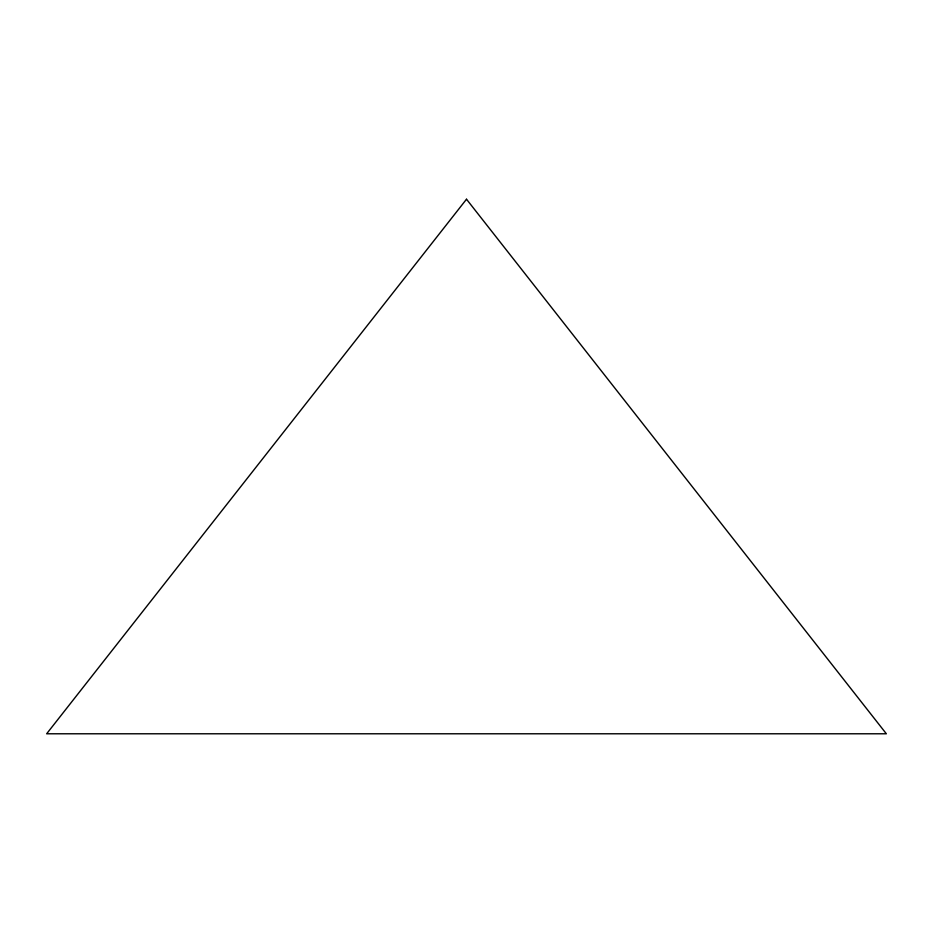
<?xml version="1.0" encoding="UTF-8"?>
<svg xmlns="http://www.w3.org/2000/svg" width="933" height="933" viewBox="0 0 933 933"><rect width="100%" height="100%" fill="white"/><g stroke="black" fill="none" stroke-linecap="round" stroke-linejoin="round"><path stroke-width="1.4" d="M466.5 199.219L46.65 733.781L886.35 733.781L466.5 199.219"/></g></svg>
